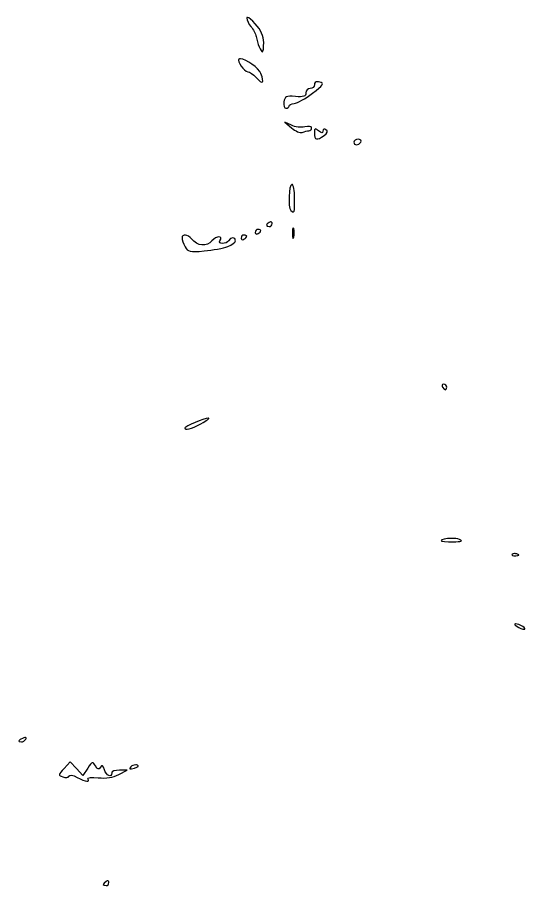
# Model space of a CAD drawing. Header units: centimetres. Extents: x -12.1 to 12.1, y -9.6 to 9.6.
# Drawn here: x 2.47 to 7.25, y 0.51 to 8.67 of the extents above; entities that cross this region are included whole.
import ezdxf

# ---------------------------------------------------------------- set-up
doc = ezdxf.new("R2010")
doc.units = ezdxf.units.CM
doc.header["$MEASUREMENT"] = 0
doc.layers.add('Layer 1', color=7, linetype='Continuous')

msp = doc.modelspace()

# ---------------------------------------------------------------- linework, layer by layer
at = {"layer": 'Layer 1'}
for points, knots in [([(4.63355, 8.6694), (4.64564, 8.66868), (4.67439, 8.64572), (4.70713, 8.60904), (4.70713, 8.60904), (4.76154, 8.54811), (4.78651, 8.49313), (4.78651, 8.43293), (4.78651, 8.43293), (4.78651, 8.38462), (4.78148, 8.34446), (4.77576, 8.34446), (4.77576, 8.34446), (4.76153, 8.34446), (4.72743, 8.42644), (4.7154, 8.48915), (4.7154, 8.48915), (4.70997, 8.5175), (4.6881, 8.55968), (4.66662, 8.58341), (4.66662, 8.58341), (4.64514, 8.60715), (4.62776, 8.64312), (4.62776, 8.66279), (4.62776, 8.66279), (4.62776, 8.6677), (4.62952, 8.66964), (4.63355, 8.6694)], [0, 0, 0, 0, 0.125, 0.125, 0.125, 0.125, 0.25, 0.25, 0.25, 0.25, 0.375, 0.375, 0.375, 0.375, 0.5, 0.5, 0.5, 0.5, 0.625, 0.625, 0.625, 0.625, 0.75, 0.75, 0.75, 0.75, 1, 1, 1, 1]), ([(4.56906, 8.28079), (4.6194, 8.2771), (4.7415, 8.19285), (4.76088, 8.14189), (4.76088, 8.14189), (4.79535, 8.05123), (4.77576, 8.03433), (4.71623, 8.10385), (4.71623, 8.10385), (4.69013, 8.13434), (4.65411, 8.15925), (4.63603, 8.15925), (4.63603, 8.15925), (4.60539, 8.15925), (4.53315, 8.26157), (4.55252, 8.27749), (4.55252, 8.27749), (4.55626, 8.28056), (4.56186, 8.28132), (4.56906, 8.28079)], [0, 0, 0, 0, 0.1666667, 0.1666667, 0.1666667, 0.1666667, 0.3333333, 0.3333333, 0.3333333, 0.3333333, 0.5, 0.5, 0.5, 0.5, 0.6666667, 0.6666667, 0.6666667, 0.6666667, 1, 1, 1, 1]), ([(5.2917, 8.06499), (5.29806, 8.06496), (5.30579, 8.06384), (5.31402, 8.06169), (5.31402, 8.06169), (5.35766, 8.05027), (5.34742, 8.03456), (5.2454, 7.95668), (5.2454, 7.95668), (5.17928, 7.90621), (5.10189, 7.86285), (5.07424, 7.86077), (5.07424, 7.86077), (5.04659, 7.85869), (5.02463, 7.84825), (5.02463, 7.83679), (5.02463, 7.83679), (5.02463, 7.82533), (5.01126, 7.81529), (4.9957, 7.81529), (4.9957, 7.81529), (4.98013, 7.81529), (4.9712, 7.84209), (4.97585, 7.87482), (4.97585, 7.87482), (4.98317, 7.92634), (4.99829, 7.93356), (5.08417, 7.92609), (5.08417, 7.92609), (5.16051, 7.91944), (5.18338, 7.92706), (5.18338, 7.95916), (5.18338, 7.95916), (5.18338, 7.9821), (5.20124, 8.0005), (5.22307, 8.0005), (5.22307, 8.0005), (5.2449, 8.0005), (5.26276, 8.01724), (5.26276, 8.03771), (5.26276, 8.03771), (5.26276, 8.05557), (5.27261, 8.0651), (5.2917, 8.06499)], [0, 0, 0, 0, 0.0833333, 0.0833333, 0.0833333, 0.0833333, 0.1666667, 0.1666667, 0.1666667, 0.1666667, 0.25, 0.25, 0.25, 0.25, 0.3333333, 0.3333333, 0.3333333, 0.3333333, 0.4166667, 0.4166667, 0.4166667, 0.4166667, 0.5, 0.5, 0.5, 0.5, 0.5833333, 0.5833333, 0.5833333, 0.5833333, 0.6666667, 0.6666667, 0.6666667, 0.6666667, 0.75, 0.75, 0.75, 0.75, 0.8333333, 0.8333333, 0.8333333, 0.8333333, 1, 1, 1, 1]), ([(4.98495, 7.68631), (4.98495, 7.68631), (5.04696, 7.65572), (5.04696, 7.65572), (5.04696, 7.65572), (5.08106, 7.6391), (5.13761, 7.63287), (5.17264, 7.64166), (5.17264, 7.64166), (5.2087, 7.65071), (5.2363, 7.64618), (5.2363, 7.63091), (5.2363, 7.63091), (5.2363, 7.61608), (5.22486, 7.60363), (5.2115, 7.60363), (5.2115, 7.60363), (5.19813, 7.60363), (5.17011, 7.59748), (5.14948, 7.58957), (5.14948, 7.58957), (5.12886, 7.58166), (5.08375, 7.60035), (5.04861, 7.63091), (5.04861, 7.63091), (5.04861, 7.63091), (4.98495, 7.68631), (4.98495, 7.68631)], [0, 0, 0, 0, 0.125, 0.125, 0.125, 0.125, 0.25, 0.25, 0.25, 0.25, 0.375, 0.375, 0.375, 0.375, 0.5, 0.5, 0.5, 0.5, 0.625, 0.625, 0.625, 0.625, 0.75, 0.75, 0.75, 0.75, 1, 1, 1, 1]), ([(5.27516, 7.62099), (5.28117, 7.6201), (5.29001, 7.61395), (5.30245, 7.60363), (5.30245, 7.60363), (5.33202, 7.57908), (5.34213, 7.57868), (5.34213, 7.60197), (5.34213, 7.60197), (5.34213, 7.61916), (5.35514, 7.62473), (5.3719, 7.61437), (5.3719, 7.61437), (5.39301, 7.60133), (5.38749, 7.58451), (5.35371, 7.5598), (5.35371, 7.5598), (5.28556, 7.50997), (5.26276, 7.51538), (5.26276, 7.58047), (5.26276, 7.58047), (5.26276, 7.6098), (5.26515, 7.62246), (5.27516, 7.62099)], [0, 0, 0, 0, 0.1428571, 0.1428571, 0.1428571, 0.1428571, 0.2857143, 0.2857143, 0.2857143, 0.2857143, 0.4285714, 0.4285714, 0.4285714, 0.4285714, 0.5714286, 0.5714286, 0.5714286, 0.5714286, 0.7142857, 0.7142857, 0.7142857, 0.7142857, 1, 1, 1, 1]), ([(5.67369, 7.52425), (5.69638, 7.52425), (5.70832, 7.51234), (5.69932, 7.49779), (5.69932, 7.49779), (5.67816, 7.46356), (5.63318, 7.46356), (5.63318, 7.49779), (5.63318, 7.49779), (5.63318, 7.51234), (5.651, 7.52425), (5.67369, 7.52425)], [0, 0, 0, 0, 0.25, 0.25, 0.25, 0.25, 0.5, 0.5, 0.5, 0.5, 1, 1, 1, 1]), ([(5.05109, 7.10092), (5.06565, 7.10092), (5.07755, 7.04139), (5.07755, 6.96863), (5.07755, 6.96863), (5.07755, 6.83448), (5.07356, 6.82296), (5.042, 6.85452), (5.042, 6.85452), (5.01382, 6.8827), (5.02191, 7.10092), (5.05109, 7.10092)], [0, 0, 0, 0, 0.25, 0.25, 0.25, 0.25, 0.5, 0.5, 0.5, 0.5, 1, 1, 1, 1]), ([(4.84935, 6.74786), (4.85884, 6.74946), (4.86588, 6.74371), (4.86588, 6.73215), (4.86588, 6.73215), (4.86588, 6.71674), (4.85398, 6.70404), (4.83943, 6.70404), (4.83943, 6.70404), (4.80552, 6.70404), (4.80552, 6.72278), (4.83943, 6.74373), (4.83943, 6.74373), (4.84306, 6.74598), (4.84619, 6.74733), (4.84935, 6.74786)], [0, 0, 0, 0, 0.2, 0.2, 0.2, 0.2, 0.4, 0.4, 0.4, 0.4, 0.6, 0.6, 0.6, 0.6, 1, 1, 1, 1]), ([(5.06267, 6.69164), (5.06419, 6.69178), (5.06664, 6.6895), (5.06846, 6.68503), (5.06846, 6.68503), (5.0757, 6.66711), (5.07599, 6.63139), (5.06928, 6.60565), (5.06928, 6.60565), (5.06257, 6.57991), (5.05659, 6.59424), (5.05605, 6.6379), (5.05605, 6.6379), (5.05565, 6.67064), (5.05809, 6.69123), (5.06267, 6.69164)], [0, 0, 0, 0, 0.2, 0.2, 0.2, 0.2, 0.4, 0.4, 0.4, 0.4, 0.6, 0.6, 0.6, 0.6, 1, 1, 1, 1]), ([(4.05064, 6.62384), (4.06873, 6.62206), (4.09119, 6.61012), (4.10852, 6.58829), (4.10852, 6.58829), (4.16215, 6.5207), (4.25107, 6.51172), (4.30034, 6.56927), (4.30034, 6.56927), (4.34393, 6.62018), (4.40612, 6.62085), (4.37475, 6.5701), (4.37475, 6.5701), (4.36638, 6.55655), (4.37773, 6.54529), (4.39956, 6.54529), (4.39956, 6.54529), (4.42138, 6.54529), (4.44679, 6.5572), (4.45578, 6.57175), (4.45578, 6.57175), (4.47713, 6.6063), (4.52193, 6.60651), (4.52193, 6.57175), (4.52193, 6.57175), (4.52193, 6.55684), (4.48918, 6.53172), (4.44917, 6.51635), (4.44917, 6.51635), (4.40915, 6.50099), (4.30835, 6.48249), (4.22592, 6.47501), (4.22592, 6.47501), (4.09463, 6.4631), (4.0725, 6.46767), (4.04733, 6.5147), (4.04733, 6.5147), (4.03153, 6.54423), (4.01922, 6.58105), (4.01922, 6.59656), (4.01922, 6.59656), (4.01922, 6.61669), (4.03255, 6.62562), (4.05064, 6.62384)], [0, 0, 0, 0, 0.0833333, 0.0833333, 0.0833333, 0.0833333, 0.1666667, 0.1666667, 0.1666667, 0.1666667, 0.25, 0.25, 0.25, 0.25, 0.3333333, 0.3333333, 0.3333333, 0.3333333, 0.4166667, 0.4166667, 0.4166667, 0.4166667, 0.5, 0.5, 0.5, 0.5, 0.5833333, 0.5833333, 0.5833333, 0.5833333, 0.6666667, 0.6666667, 0.6666667, 0.6666667, 0.75, 0.75, 0.75, 0.75, 0.8333333, 0.8333333, 0.8333333, 0.8333333, 1, 1, 1, 1]), ([(4.6013, 6.62467), (4.61585, 6.62467), (4.62776, 6.61951), (4.62776, 6.61309), (4.62776, 6.61309), (4.62776, 6.60667), (4.61585, 6.59397), (4.6013, 6.58498), (4.6013, 6.58498), (4.58675, 6.57599), (4.57484, 6.58115), (4.57484, 6.59656), (4.57484, 6.59656), (4.57484, 6.61197), (4.58675, 6.62467), (4.6013, 6.62467)], [0, 0, 0, 0, 0.2, 0.2, 0.2, 0.2, 0.4, 0.4, 0.4, 0.4, 0.6, 0.6, 0.6, 0.6, 1, 1, 1, 1]), ([(4.73359, 6.67758), (4.74815, 6.67758), (4.76005, 6.67243), (4.76005, 6.66601), (4.76005, 6.66601), (4.76005, 6.65959), (4.74815, 6.64689), (4.73359, 6.6379), (4.73359, 6.6379), (4.71904, 6.6289), (4.70713, 6.63406), (4.70713, 6.64947), (4.70713, 6.64947), (4.70713, 6.66488), (4.71904, 6.67758), (4.73359, 6.67758)], [0, 0, 0, 0, 0.2, 0.2, 0.2, 0.2, 0.4, 0.4, 0.4, 0.4, 0.6, 0.6, 0.6, 0.6, 1, 1, 1, 1]), ([(6.47819, 5.22238), (6.4936, 5.22238), (6.5063, 5.21047), (6.5063, 5.19592), (6.5063, 5.19592), (6.5063, 5.16201), (6.48757, 5.16201), (6.46661, 5.19592), (6.46661, 5.19592), (6.45762, 5.21047), (6.46278, 5.22238), (6.47819, 5.22238)], [0, 0, 0, 0, 0.25, 0.25, 0.25, 0.25, 0.5, 0.5, 0.5, 0.5, 1, 1, 1, 1]), ([(4.26644, 4.90488), (4.28264, 4.90488), (4.25129, 4.88106), (4.19699, 4.85196), (4.19699, 4.85196), (4.10089, 4.80046), (4.04568, 4.78611), (4.04568, 4.81227), (4.04568, 4.81227), (4.04568, 4.8287), (4.22737, 4.90488), (4.26644, 4.90488)], [0, 0, 0, 0, 0.25, 0.25, 0.25, 0.25, 0.5, 0.5, 0.5, 0.5, 1, 1, 1, 1]), ([(6.55095, 3.77461), (6.5801, 3.77478), (6.60909, 3.77171), (6.62702, 3.76469), (6.62702, 3.76469), (6.66317, 3.75053), (6.64538, 3.74451), (6.56583, 3.74319), (6.56583, 3.74319), (6.50399, 3.74217), (6.45338, 3.74588), (6.45338, 3.75146), (6.45338, 3.75146), (6.45338, 3.7655), (6.50237, 3.77432), (6.55095, 3.77461)], [0, 0, 0, 0, 0.2, 0.2, 0.2, 0.2, 0.4, 0.4, 0.4, 0.4, 0.6, 0.6, 0.6, 0.6, 1, 1, 1, 1]), ([(7.14295, 3.63157), (7.15215, 3.63195), (7.16317, 3.63043), (7.17272, 3.62661), (7.17272, 3.62661), (7.19383, 3.61816), (7.18701, 3.61217), (7.15618, 3.6109), (7.15618, 3.6109), (7.12829, 3.60975), (7.11267, 3.61616), (7.12146, 3.62495), (7.12146, 3.62495), (7.12585, 3.62935), (7.13376, 3.63119), (7.14295, 3.63157)], [0, 0, 0, 0, 0.2, 0.2, 0.2, 0.2, 0.4, 0.4, 0.4, 0.4, 0.6, 0.6, 0.6, 0.6, 1, 1, 1, 1]), ([(7.14957, 2.97259), (7.15076, 2.97293), (7.15271, 2.97259), (7.15453, 2.97259), (7.15453, 2.97259), (7.16908, 2.97259), (7.19885, 2.96107), (7.22068, 2.94696), (7.22068, 2.94696), (7.2425, 2.93285), (7.24846, 2.92133), (7.23391, 2.92133), (7.23391, 2.92133), (7.21935, 2.92133), (7.18959, 2.93285), (7.16776, 2.94696), (7.16776, 2.94696), (7.14866, 2.9593), (7.14126, 2.97019), (7.14957, 2.97259)], [0, 0, 0, 0, 0.1666667, 0.1666667, 0.1666667, 0.1666667, 0.3333333, 0.3333333, 0.3333333, 0.3333333, 0.5, 0.5, 0.5, 0.5, 0.6666667, 0.6666667, 0.6666667, 0.6666667, 1, 1, 1, 1]), ([(2.54086, 1.90351), (2.55334, 1.90537), (2.55691, 1.89988), (2.54995, 1.88863), (2.54995, 1.88863), (2.54106, 1.87424), (2.52313, 1.86217), (2.50944, 1.86217), (2.50944, 1.86217), (2.47138, 1.86217), (2.47931, 1.88179), (2.52515, 1.89937), (2.52515, 1.89937), (2.53104, 1.90163), (2.5367, 1.90289), (2.54086, 1.90351)], [0, 0, 0, 0, 0.2, 0.2, 0.2, 0.2, 0.4, 0.4, 0.4, 0.4, 0.6, 0.6, 0.6, 0.6, 1, 1, 1, 1]), ([(2.96833, 1.67613), (2.96833, 1.67613), (3.02868, 1.61164), (3.02868, 1.61164), (3.02868, 1.61164), (3.02868, 1.61164), (3.08822, 1.54715), (3.08822, 1.54715), (3.08822, 1.54715), (3.08822, 1.54715), (3.13369, 1.6166), (3.13369, 1.6166), (3.13369, 1.6166), (3.17507, 1.67975), (3.18079, 1.68099), (3.2048, 1.6381), (3.2048, 1.6381), (3.2245, 1.60289), (3.23657, 1.60002), (3.25193, 1.62487), (3.25193, 1.62487), (3.26649, 1.64843), (3.27723, 1.64184), (3.28996, 1.60172), (3.28996, 1.60172), (3.30804, 1.54475), (3.35776, 1.52221), (3.35776, 1.57113), (3.35776, 1.57113), (3.35776, 1.58568), (3.3905, 1.59767), (3.43052, 1.59758), (3.43052, 1.59758), (3.43052, 1.59758), (3.50328, 1.59758), (3.50328, 1.59758), (3.50328, 1.59758), (3.50328, 1.59758), (3.42391, 1.55542), (3.42391, 1.55542), (3.42391, 1.55542), (3.37274, 1.52844), (3.30425, 1.51858), (3.23208, 1.52648), (3.23208, 1.52648), (3.1705, 1.53322), (3.12665, 1.52764), (3.13452, 1.5149), (3.13452, 1.5149), (3.15538, 1.48115), (3.1159, 1.4873), (3.03447, 1.52978), (3.03447, 1.52978), (2.99291, 1.55147), (2.96008, 1.55631), (2.9551, 1.54136), (2.9551, 1.54136), (2.95039, 1.52725), (2.92485, 1.52395), (2.89887, 1.53392), (2.89887, 1.53392), (2.85498, 1.55076), (2.85613, 1.5563), (2.91045, 1.61412), (2.91045, 1.61412), (2.91045, 1.61412), (2.96833, 1.67613), (2.96833, 1.67613)], [0, 0, 0, 0, 0.0555556, 0.0555556, 0.0555556, 0.0555556, 0.1111111, 0.1111111, 0.1111111, 0.1111111, 0.1666667, 0.1666667, 0.1666667, 0.1666667, 0.2222222, 0.2222222, 0.2222222, 0.2222222, 0.2777778, 0.2777778, 0.2777778, 0.2777778, 0.3333333, 0.3333333, 0.3333333, 0.3333333, 0.3888889, 0.3888889, 0.3888889, 0.3888889, 0.4444444, 0.4444444, 0.4444444, 0.4444444, 0.5, 0.5, 0.5, 0.5, 0.5555556, 0.5555556, 0.5555556, 0.5555556, 0.6111111, 0.6111111, 0.6111111, 0.6111111, 0.6666667, 0.6666667, 0.6666667, 0.6666667, 0.7222222, 0.7222222, 0.7222222, 0.7222222, 0.7777778, 0.7777778, 0.7777778, 0.7777778, 0.8333333, 0.8333333, 0.8333333, 0.8333333, 0.8888889, 0.8888889, 0.8888889, 0.8888889, 1, 1, 1, 1]), ([(3.58348, 1.64719), (3.58905, 1.64723), (3.59442, 1.64713), (3.59919, 1.64554), (3.59919, 1.64554), (3.61901, 1.63893), (3.60686, 1.62678), (3.57108, 1.61743), (3.57108, 1.61743), (3.52707, 1.60592), (3.51672, 1.60937), (3.53635, 1.629), (3.53635, 1.629), (3.54788, 1.64053), (3.56678, 1.64708), (3.58348, 1.64719)], [0, 0, 0, 0, 0.2, 0.2, 0.2, 0.2, 0.4, 0.4, 0.4, 0.4, 0.6, 0.6, 0.6, 0.6, 1, 1, 1, 1]), ([(3.31477, 0.55661), (3.32425, 0.55821), (3.3313, 0.55246), (3.3313, 0.5409), (3.3313, 0.5409), (3.3313, 0.52549), (3.3194, 0.51279), (3.30484, 0.51279), (3.30484, 0.51279), (3.27094, 0.51279), (3.27094, 0.53153), (3.30484, 0.55248), (3.30484, 0.55248), (3.30848, 0.55473), (3.3116, 0.55608), (3.31477, 0.55661)], [0, 0, 0, 0, 0.2, 0.2, 0.2, 0.2, 0.4, 0.4, 0.4, 0.4, 0.6, 0.6, 0.6, 0.6, 1, 1, 1, 1])]:
    msp.add_open_spline(points, degree=3, knots=knots, dxfattribs=at)

doc.saveas('drawing.dxf')
